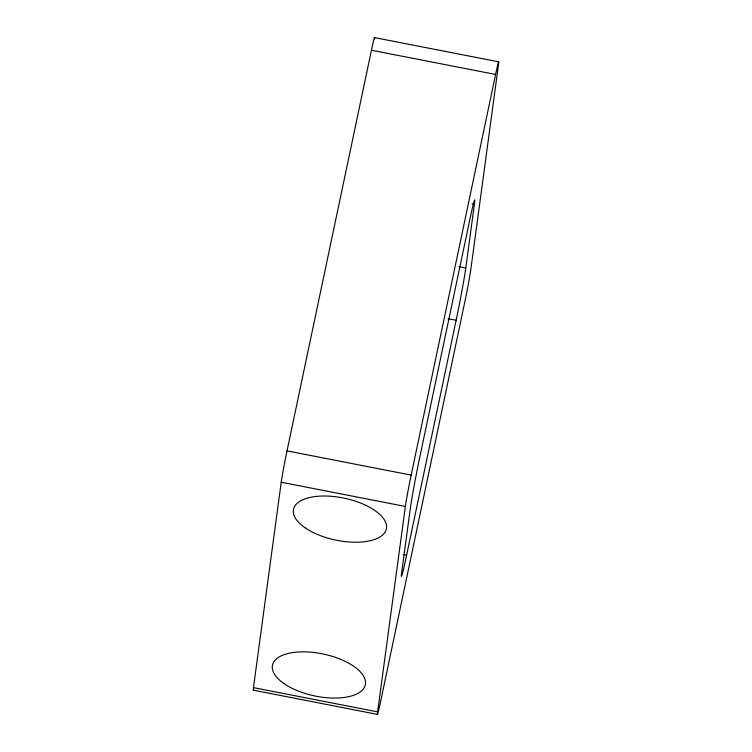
<?xml version="1.0" encoding="UTF-8"?>
<svg xmlns="http://www.w3.org/2000/svg" width="752" height="752" viewBox="0 0 752 752"><rect width="100%" height="100%" fill="white"/><g stroke="black" fill="none" stroke-linecap="round" stroke-linejoin="round"><path stroke-width="1.13" d="M253.734 689.076A23.726 0.705 -79 0 1 253.471 687.638L281.22 482.229A23.726 0.705 -79 0 1 287.02 450.88L371.45 50.234A23.726 0.705 -79 0 1 374.534 38.925M377.617 711.862L405.366 506.453A23.726 0.705 -79 0 1 411.165 475.114L495.596 74.467A23.726 0.705 -79 0 1 498.529 64.362L470.78 269.771A23.726 0.705 -79 0 1 464.98 301.12L380.55 701.766A23.726 0.705 -79 0 1 377.617 711.862L253.471 687.638M474.399 204.271A39.546 1.166 -79 0 0 469.521 221.107L420.02 455.966A39.546 1.166 -79 0 0 410.357 508.211L401.747 571.962A39.546 1.166 -79 0 0 406.625 555.126L456.126 320.267A39.546 1.166 -79 0 0 465.789 268.022L474.399 204.271L472.106 203.82M374.515 37.6L498.661 61.824M371.45 50.234L495.596 74.467M458.899 266.669L465.789 268.022M448.079 318.698L456.126 320.267M287.02 450.88L411.165 475.114M281.22 482.229L405.366 506.453M403.185 554.45L406.625 555.126M253.339 690.176L377.485 714.4M304.992 527.735A47.451 21.394 11.9 0 0 384.169 533.412A47.451 21.394 11.9 0 0 330.664 496.254A47.451 21.394 11.9 0 0 304.992 527.735M283.946 683.559A47.451 21.394 11.9 0 0 363.122 689.236A47.451 21.394 11.9 0 0 309.617 652.087A47.451 21.394 11.9 0 0 283.946 683.559"/></g></svg>
